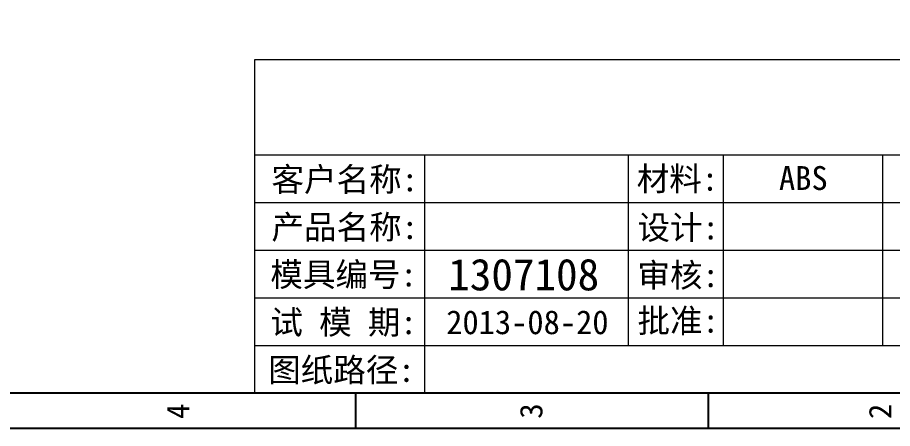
# Model space of a CAD drawing. Header units: inches. Extents: x 891 to 1249, y 156 to 796.
# Drawn here: x 1063.3 to 1164.2, y 558.3 to 605.7 of the extents above; entities that cross this region are included whole.
import ezdxf
from ezdxf.enums import TextEntityAlignment as Align

# ---------------------------------------------------------------- set-up
doc = ezdxf.new("R2010")
doc.units = ezdxf.units.IN
doc.header["$MEASUREMENT"] = 0
doc.layers.add('50', color=7, linetype='Continuous')
doc.layers.add('dtext', color=4, linetype='Continuous')
doc.styles.add('仿宋', font='SIMFANG.TTF', dxfattribs={"width": 0.7})
doc.styles.add('宋体', font='SimSun.ttf', dxfattribs={"width": 0.7})

# ---------------------------------------------------------------- blocks, each defined once
blk = doc.blocks.new('7')
for p, q in [((2265.95, 246.19), (2265.95, 241.19)), ((2315.95, 246.19), (2315.95, 241.19))]:
    blk.add_line(p, q)
for points in [[(2420.95, 241.19), (2010.95, 241.19), (2010.95, 528.19), (2420.95, 528.19)], [(2415.95, 246.19), (2015.95, 246.19), (2015.95, 523.19), (2415.95, 523.19)]]:
    blk.add_lwpolyline(points, close=True)
at = {"style": '宋体'}
for s, p in [('4', (2240.76, 243.63)), ('2', (2340.34, 243.62)), ('3', (2290.87, 243.67))]:
    blk.add_text(s, height=3.2, rotation=90, dxfattribs=at).set_placement(p, align=Align.MIDDLE)

msp = doc.modelspace()

# ---------------------------------------------------------------- linework, layer by layer
at = {"color": 7, "lineweight": 9}
for p, q in [((1090.695, 600.905), (1224.263, 600.905)), ((1090.695, 562.388), (1090.695, 600.905)), ((1090.695, 589.9), (1224.263, 589.9)), ((1110.294, 562.388), (1110.294, 589.9)), ((1133.741, 589.9), (1133.741, 567.891)), ((1144.746, 567.891), (1144.746, 589.9)), ((1163.095, 567.891), (1163.095, 589.9)), ((1090.695, 584.398), (1224.263, 584.398)), ((1090.695, 578.896), (1224.263, 578.896)), ((1090.695, 573.393), (1224.263, 573.393)), ((1090.695, 567.891), (1224.263, 567.891)), ((1095.206, 562.388), (1224.263, 562.388))]:
    msp.add_line(p, q, dxfattribs=at)

# ---------------------------------------------------------------- block references
at = {"layer": '50', "color": 7, "linetype": 'Continuous', "lineweight": 9, "xscale": 0.8130166579023808, "yscale": 0.8130166579024234, "zscale": 0.8130166579022814}
msp.add_blockref('7', (-739.945, 362.23), dxfattribs=at)

# ---------------------------------------------------------------- texts
at = {"layer": 'dtext', "color": 7, "lineweight": 9, "style": '仿宋'}
for s, p in [('客户名称:', (1092.606, 585.682)), ('材料:', (1134.728, 585.757)), ('产品名称:', (1092.606, 580.18)), ('设计:', (1134.808, 580.135)), ('模具编号:', (1092.475, 574.707)), ('审核:', (1134.808, 574.633)), ('试 模 期:', (1092.475, 569.205)), ('批准:', (1134.808, 569.387)), ('图纸路径:', (1092.221, 563.702))]:
    msp.add_text(s, height=2.7523, dxfattribs=at).set_placement(p)
at = {"layer": 'dtext', "color": 4, "lineweight": 9, "style": '仿宋'}
for s, height, p in [('ABS', 2.7523, (1151.13, 585.834)), ('1307108', 3.657, (1112.986, 574.257)), ('2013-08-20', 2.7523, (1112.755, 569.205))]:
    msp.add_text(s, height=height, dxfattribs=at).set_placement(p)

doc.saveas('drawing.dxf')
